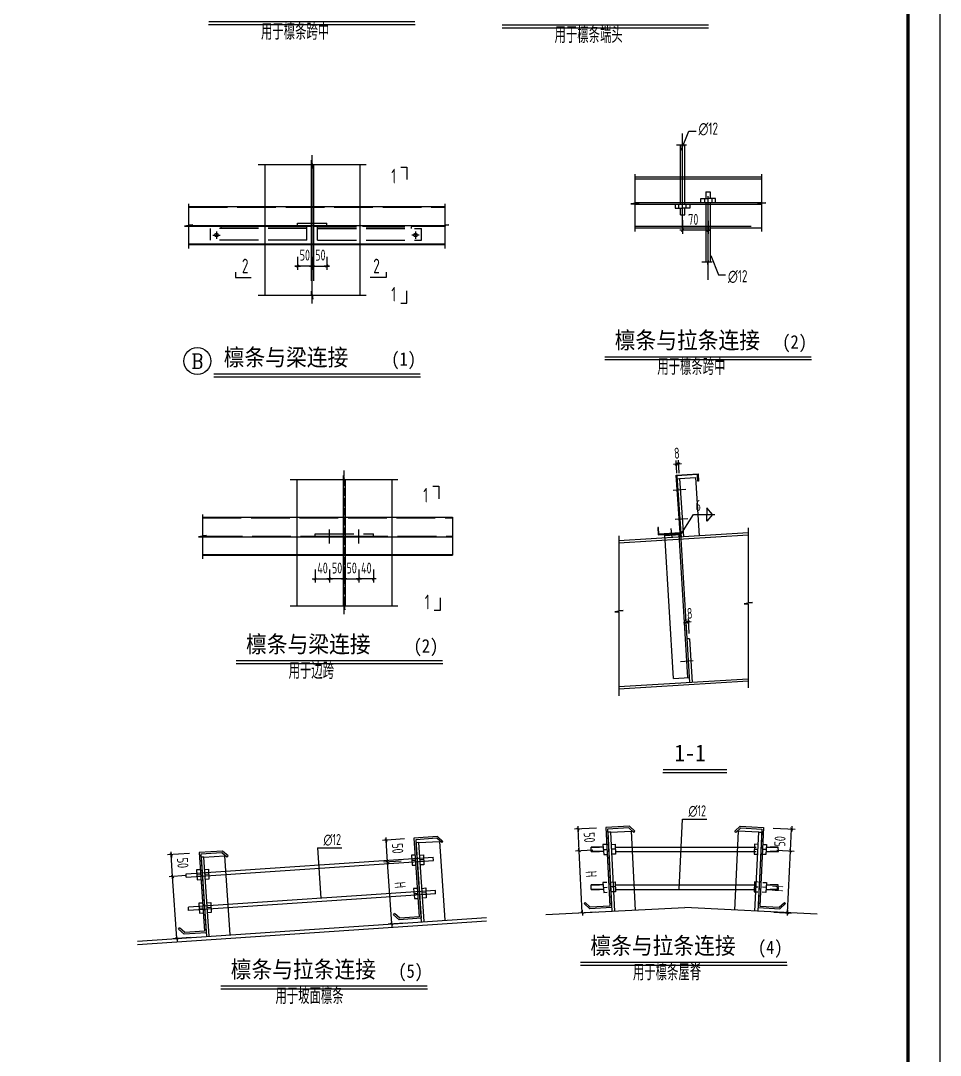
# Model space of a CAD drawing. Extents: x 899043 to 2598688, y -137197 to 211789.
# Drawn here: x 1583133 to 1625793, y 88160 to 136138 of the extents above; entities that cross this region are included whole.
import ezdxf
from ezdxf.enums import TextEntityAlignment as Align

# ---------------------------------------------------------------- set-up
doc = ezdxf.new("R2010")
doc.units = 0
doc.header["$LTSCALE"] = 1500
doc.header["$MEASUREMENT"] = 0
for name, pattern in [('2', [16, 12.5, -1.5, 0.5, -1.5]), ('ACAD_ISO02W100', [15, 12, -3]), ('ACAD_ISO04W100', [30.5, 24, -3, 0.5, -3]), ('CONTINOUS', [0])]:
    doc.linetypes.add(name, pattern=pattern)
for name, color, linetype in [('00-tk', 151, 'Continuous'), ('AXIS', 3, 'Continuous'), ('AXIS_TEXT', 7, 'Continuous'), ('BASE_SING_DIM', 3, 'Continuous'), ('DIM', 3, 'Continuous'), ('PUB_DIM', 3, 'Continuous'), ('TEXT', 7, 'Continuous'), ('文字', 7, 'Continuous')]:
    doc.layers.add(name, color=color, linetype=linetype)
doc.layers.add('钢板标注', color=9, linetype='Continuous', lineweight=18)
doc.styles.add('-黑体', font='simhei.ttf', dxfattribs={"width": 0.8})
doc.styles.add('_TCH_AXIS', font='COMPLEX', dxfattribs={"bigfont": 'GBCBIG'})
doc.styles.add('COMPLEX', font='COMPLEX')
doc.styles.add('TSSD_Norm', font='Tssdeng.shx', dxfattribs={"bigfont": 'hztxt.shx'})

# ---------------------------------------------------------------- blocks, each defined once
blk = doc.blocks.new('A$C16496DF1')
at = {"layer": '00-tk', "linetype": 'Continuous'}
blk.add_line((178350, 126150), (0, 126150), dxfattribs=at)
at = {"layer": '00-tk', "const_width": 150}
blk.add_lwpolyline([(3750, 124650), (176850, 124650), (176850, 1500), (3750, 1500)], close=True, dxfattribs=at)
blk = doc.blocks.new('_AXISO')
blk.add_circle((0, 0), 0.5)
at = {"layer": 'AXIS_TEXT', "style": 'COMPLEX', "width": 1.041667}
blk.add_attdef('A', text='', height=0.56, dxfattribs=at).set_placement((-0.25, -0.28), (0.25, -0.28), align=Align.FIT)

msp = doc.modelspace()

# ---------------------------------------------------------------- linework, layer by layer
for p, q in [((1613733.7, 127627), (1613733.7, 130387.9)), ((1613937, 127627), (1613937, 130387.9)), ((1596628.7, 129663.4), (1596688.2, 129282)), ((1596628.7, 129472.7), (1596628.7, 129663.4)), ((1594155.1, 129472.7), (1596628.7, 129472.7)), ((1594456.6, 129472.7), (1594456.6, 123407.9)), ((1596688.2, 129472.7), (1599152.2, 129472.7)), ((1596688.2, 129282), (1596688.2, 129472.7)), ((1598860.3, 129472.7), (1598860.3, 123407.9)), ((1611624.9, 129019.3), (1611624.9, 127698.2)), ((1611624.9, 128897.3), (1617503.3, 128897.3)), ((1611624.9, 128812.6), (1617503.3, 128812.6)), ((1617503.3, 129019.3), (1617503.3, 127698.2)), ((1614919.3, 128200.3), (1614919.3, 127898.5)), ((1614919.3, 128200.3), (1615122.6, 128200.3)), ((1614936.3, 128200.3), (1615105.6, 128200.3)), ((1615122.6, 128200.3), (1615122.6, 127898.5)), ((1590925.2, 127643.6), (1590925.2, 126664.3)), ((1602808.2, 127643.6), (1602808.2, 126664.3)), ((1611815.7, 127698.2), (1611434.2, 127638.6)), ((1611434.2, 127638.6), (1611624.9, 127638.6)), ((1611624.9, 127711.7), (1617503.3, 127711.7)), ((1611624.9, 127698.2), (1611815.7, 127698.2)), ((1611624.9, 127638.6), (1611624.9, 126354.9)), ((1611624.9, 127627), (1617503.3, 127627)), ((1613490.8, 127627), (1613490.8, 127440.2)), ((1613663.1, 127440.2), (1613663.1, 127627)), ((1614007.6, 127440.2), (1614007.6, 127627)), ((1614179.8, 127627), (1614179.8, 127440.2)), ((1614676.4, 127898.5), (1615020.9, 127898.5)), ((1614676.4, 127711.7), (1614676.4, 127898.5)), ((1614848.7, 127898.5), (1614848.7, 127711.7)), ((1614919.3, 127711.7), (1614919.3, 124950.7)), ((1615365.5, 127898.5), (1615020.9, 127898.5)), ((1615122.6, 127711.7), (1615122.6, 124950.7)), ((1615193.2, 127898.5), (1615193.2, 127711.7)), ((1615365.5, 127711.7), (1615365.5, 127898.5)), ((1617694, 127698.2), (1617312.5, 127638.6)), ((1617312.5, 127638.6), (1617503.3, 127638.6)), ((1617503.3, 127698.2), (1617694, 127698.2)), ((1617503.3, 127638.6), (1617503.3, 126354.9)), ((1590925.2, 127521.6), (1602808.2, 127521.6)), ((1613490.8, 127440.2), (1613835.3, 127440.2)), ((1613733.7, 127138.3), (1613733.7, 127440.2)), ((1614179.8, 127440.2), (1613835.3, 127440.2)), ((1613937, 127138.3), (1613937, 127440.2)), ((1591115.9, 126664.3), (1590734.4, 126604.7)), ((1590925.2, 126664.3), (1591115.9, 126664.3)), ((1596658.5, 126297.9), (1596658.5, 126954.6)), ((1602998.9, 126664.3), (1602617.4, 126604.7)), ((1602808.2, 126664.3), (1602998.9, 126664.3)), ((1613733.7, 127138.3), (1613937, 127138.3)), ((1590734.4, 126604.7), (1590925.2, 126604.7)), ((1590925.2, 126642.6), (1602860.1, 126642.6)), ((1590925.2, 126604.7), (1590925.2, 125581.8)), ((1592416.8, 126574.9), (1592416.8, 126501.3)), ((1601239.6, 126574.9), (1601239.6, 126501.3)), ((1602617.4, 126604.7), (1602808.2, 126604.7)), ((1602808.2, 126604.7), (1602808.2, 125581.8)), ((1611624.9, 126526), (1617503.3, 126526)), ((1613962.4, 126417), (1613708.3, 126417)), ((1614893.9, 126417), (1615148, 126417)), ((1590925.2, 125797.5), (1602808.2, 125797.5)), ((1590925.2, 125763.7), (1602808.2, 125763.7)), ((1595853.9, 124759.9), (1596108, 124759.9)), ((1596108, 124759.9), (1595853.9, 124759.9)), ((1596531.4, 124759.9), (1596785.5, 124759.9)), ((1596785.5, 124759.9), (1596531.4, 124759.9)), ((1597463, 124759.9), (1597208.9, 124759.9)), ((1597208.9, 124759.9), (1597463, 124759.9)), ((1594155.1, 123407.9), (1596628.7, 123407.9)), ((1596628.7, 123598.7), (1596688.2, 123217.2)), ((1596628.7, 123407.9), (1596628.7, 123598.7)), ((1596688.2, 123407.9), (1599152.2, 123407.9)), ((1596688.2, 123217.2), (1596688.2, 123407.9)), ((1613416.6, 115570.2), (1613670.2, 115586.4)), ((1613785.1, 115593.7), (1613531.5, 115577.6)), ((1595637.6, 114863.5), (1598111.2, 114863.5)), ((1595939.1, 114863.5), (1595939.1, 109002)), ((1598090.2, 114863.5), (1598090.2, 109002)), ((1598111.2, 115054.2), (1598170.8, 114672.8)), ((1598111.2, 114863.5), (1598111.2, 115054.2)), ((1598170.8, 114863.5), (1600634.7, 114863.5)), ((1598170.8, 114672.8), (1598170.8, 114863.5)), ((1598191.8, 114863.5), (1598191.8, 109002)), ((1600342.9, 114863.5), (1600342.9, 109002)), ((1613541.9, 115062.1), (1614555.9, 115129.6)), ((1613719.8, 112391.9), (1613541.9, 115062.1)), ((1614524.3, 115093.6), (1613577.9, 115030.5)), ((1613577.9, 115030.5), (1613755.8, 112360.3)), ((1613600.3, 114899.3), (1613701.8, 114904.3)), ((1613701.8, 114904.7), (1613874.2, 112200.9)), ((1614433.3, 114951.3), (1614605.9, 112244.9)), ((1614544.6, 114789.4), (1614524.3, 115093.6)), ((1614578.4, 114791.6), (1614544.6, 114789.4)), ((1614555.9, 115129.6), (1614578.4, 114791.6)), ((1613404, 114373.9), (1613991.8, 114413)), ((1591567.2, 113237.6), (1591567.2, 112258.3)), ((1613681.6, 112190.6), (1614347.4, 113239.9)), ((1614347.4, 113239.9), (1615338.2, 113239.9)), ((1614959.6, 113549.1), (1614959.6, 113239.9)), ((1615228.5, 113239.9), (1614959.6, 113549.1)), ((1615228.5, 113239.9), (1614959.6, 112930.8)), ((1614959.6, 112930.8), (1614959.6, 113239.9)), ((1591567.2, 113115.6), (1603157, 113115.6)), ((1603157, 113115.6), (1603157, 111357.7)), ((1613494.1, 113021.9), (1614081.8, 113061)), ((1597463.5, 111891.9), (1597463.5, 112548.7)), ((1598818.5, 111891.9), (1598818.5, 112548.7)), ((1616882.4, 112384.1), (1610887.6, 112017.5)), ((1616882.4, 112282.4), (1610887.6, 111915.8)), ((1612719.3, 112630.8), (1612685.5, 112628.5)), ((1612685.5, 112628.5), (1612708, 112290.5)), ((1612708, 112290.5), (1613755.8, 112360.3)), ((1612739.6, 112326.6), (1612719.3, 112630.8)), ((1613719.8, 112391.9), (1612739.6, 112326.6)), ((1613288.4, 112592.8), (1613334.1, 112167.1)), ((1613753.9, 112360.2), (1613764.5, 112193.6)), ((1616882.4, 112623), (1616882.4, 109158.1)), ((1591757.9, 112258.3), (1591376.4, 112198.8)), ((1591376.4, 112198.8), (1591567.2, 112198.8)), ((1591402.1, 112202.8), (1598809.1, 112202.8)), ((1591567.2, 112258.3), (1591757.9, 112258.3)), ((1591567.2, 112198.8), (1591567.2, 111175.8)), ((1596786, 112236.7), (1599496, 112236.7)), ((1596786, 112236.7), (1599496, 112236.7)), ((1596786, 112236.7), (1599496, 112236.7)), ((1597598.3, 112202.8), (1603157, 112202.8)), ((1610887.6, 112256.4), (1610887.6, 108791.5)), ((1591567.2, 111391.6), (1603157, 111391.6)), ((1591567.2, 111357.7), (1603157, 111357.7)), ((1596659, 110248.1), (1596913, 110248.1)), ((1597336.5, 110248.1), (1597590.5, 110248.1)), ((1597590.5, 110248.1), (1597336.5, 110248.1)), ((1598014, 110248.1), (1598268, 110248.1)), ((1598268, 110248.1), (1598014, 110248.1)), ((1598945.5, 110248.1), (1598691.5, 110248.1)), ((1598691.5, 110248.1), (1598945.5, 110248.1)), ((1599623, 110248.1), (1599369, 110248.1)), ((1595637.6, 109002), (1598111.2, 109002)), ((1598111.2, 109192.7), (1598170.8, 108811.2)), ((1598111.2, 109002), (1598111.2, 109192.7)), ((1598170.8, 109002), (1600634.7, 109002)), ((1598170.8, 108811.2), (1598170.8, 109002)), ((1617073.2, 109158.1), (1616691.7, 109098.6)), ((1616691.7, 109098.6), (1616882.4, 109098.6)), ((1616882.4, 109158.1), (1617073.2, 109158.1)), ((1616882.4, 109098.6), (1616882.4, 105202.6)), ((1611078.4, 108791.5), (1610696.9, 108732)), ((1610696.9, 108732), (1610887.6, 108732)), ((1610887.6, 108791.5), (1611078.4, 108791.5)), ((1610887.6, 108732), (1610887.6, 104836)), ((1613879.3, 108235.8), (1614132.9, 108251.3)), ((1614242.6, 108258), (1613989, 108242.5)), ((1614163.3, 107474.2), (1614053.6, 107467.5)), ((1614163.3, 107474.2), (1614287, 105450.4)), ((1613737.4, 106425.3), (1614325.1, 106464.4)), ((1616882.4, 105609.1), (1610887.6, 105242.5)), ((1616882.4, 105507.4), (1610887.6, 105140.8)), ((1608980.4, 98782.8), (1608993.1, 98529.1)), ((1611373, 98780.2), (1610281.9, 98725.7)), ((1610281.9, 98725.7), (1610464.2, 95080.2)), ((1611345.3, 98702.5), (1610361.9, 98653.4)), ((1610361.9, 98653.4), (1610544.1, 95007.9)), ((1610504.4, 98514.8), (1610369.1, 98508.1)), ((1610369.1, 98508.1), (1610552.6, 94838.7)), ((1610504.4, 98514.8), (1611457.9, 98556.7)), ((1610687.8, 94845.5), (1610504.4, 98514.8)), ((1610687.8, 94845.5), (1610504.4, 98514.8)), ((1611573.1, 98496.4), (1611345.3, 98702.5)), ((1611624.2, 98553), (1611373, 98780.2)), ((1611457.9, 98556.7), (1611641.1, 94893.2)), ((1616422.2, 98556.7), (1616239, 94893.2)), ((1616255.9, 98553), (1616507.1, 98780.2)), ((1616307.1, 98496.4), (1616534.9, 98702.5)), ((1617375.8, 98514.8), (1616422.2, 98556.7)), ((1616507.1, 98780.2), (1617598.2, 98725.7)), ((1616534.9, 98702.5), (1617518.3, 98653.4)), ((1617192.2, 94843.1), (1617375.8, 98514.8)), ((1617511, 98508.1), (1617327.5, 94836.4)), ((1617518.3, 98653.4), (1617336, 95007.9)), ((1617375.8, 98514.8), (1617511, 98508.1)), ((1617598.2, 98725.7), (1617416, 95080.2)), ((1618899.8, 98782.8), (1618887.1, 98529.1)), ((1600074.1, 98264.5), (1600091.2, 98011)), ((1602466.5, 98303.7), (1601376.5, 98230.1)), ((1601376.5, 98230.1), (1601622.3, 94588.4)), ((1602440.1, 98225.5), (1601457.7, 98159.2)), ((1601457.7, 98159.2), (1601703.5, 94517.5)), ((1601602.6, 98023.2), (1601467.5, 98014.1)), ((1601467.5, 98014.1), (1601714.9, 94348.5)), ((1601602.6, 98023.2), (1602555.3, 98081.7)), ((1601850, 94357.6), (1601602.6, 98023.2)), ((1601850, 94357.6), (1601602.6, 98023.2)), ((1602671.4, 98023.4), (1602440.1, 98225.5)), ((1602721.6, 98080.8), (1602466.5, 98303.7)), ((1602555.3, 98081.7), (1602802.3, 94421.9)), ((1610321.8, 97929.3), (1610143.5, 97929.3)), ((1610143.5, 97929.3), (1610177.6, 97466.7)), ((1610531.3, 97939.8), (1610708.6, 97957.6)), ((1610708.6, 97957.6), (1610720.8, 97493.9)), ((1617171.6, 97957.6), (1617159.4, 97493.9)), ((1617348.9, 97939.8), (1617171.6, 97957.6)), ((1617558.4, 97929.3), (1617736.6, 97929.3)), ((1617736.6, 97929.3), (1617702.5, 97466.7)), ((1590104.9, 97591.5), (1590122, 97338)), ((1592497.3, 97630.6), (1591407.3, 97557)), ((1591407.3, 97557), (1591653.1, 93915.3)), ((1592470.9, 97552.5), (1591488.5, 97486.1)), ((1591488.5, 97486.1), (1591734.3, 93844.4)), ((1591633.4, 97350.1), (1592586.1, 97408.6)), ((1592702.2, 97350.4), (1592470.9, 97552.5)), ((1592752.4, 97407.8), (1592497.3, 97630.6)), ((1592586.1, 97408.6), (1592833.1, 93748.8)), ((1601434.1, 97434.8), (1601255.8, 97434.8)), ((1601255.8, 97434.8), (1601289.9, 96972.2)), ((1601643.6, 97445.2), (1601820.9, 97463)), ((1601820.9, 97463), (1601833.1, 96999.4)), ((1609043.8, 97514.1), (1609031.1, 97767.8)), ((1609043.8, 97514.1), (1609031.1, 97767.8)), ((1609598.5, 97607), (1609601.5, 97810.3)), ((1609598.5, 97607), (1609601.5, 97810.3)), ((1609598.5, 97607), (1609983.9, 97607)), ((1610167.3, 97607), (1609598.5, 97607)), ((1609601.5, 97810.3), (1609986.9, 97810.3)), ((1610152.3, 97810.3), (1609601.5, 97810.3)), ((1610160.6, 97698), (1610332.9, 97706.6)), ((1610177.6, 97466.7), (1610344.5, 97475.1)), ((1610714.7, 97725.7), (1610542.4, 97717.1)), ((1610720.8, 97493.9), (1610554, 97485.6)), ((1610712.5, 97810.3), (1617254, 97810.3)), ((1610717.8, 97607), (1617248.6, 97607)), ((1617159.4, 97493.9), (1617326.2, 97485.6)), ((1617165.5, 97725.7), (1617337.8, 97717.1)), ((1617702.5, 97466.7), (1617535.7, 97475.1)), ((1617719.6, 97698), (1617547.3, 97706.6)), ((1617712.9, 97607), (1618281.6, 97607)), ((1617727.9, 97810.3), (1618278.7, 97810.3)), ((1618278.7, 97810.3), (1617893.3, 97810.3)), ((1618281.6, 97607), (1617896.3, 97607)), ((1618281.6, 97607), (1618278.7, 97810.3)), ((1618281.6, 97607), (1618278.7, 97810.3)), ((1618836.4, 97514.1), (1618849, 97767.8)), ((1618836.4, 97514.1), (1618849, 97767.8)), ((1591633.4, 97350.1), (1591498.3, 97341)), ((1591498.3, 97341), (1591745.7, 93675.4)), ((1591880.8, 93684.5), (1591633.4, 97350.1)), ((1591880.8, 93684.5), (1591633.4, 97350.1)), ((1600159.7, 96997.1), (1600142.6, 97250.6)), ((1600159.7, 96997.1), (1600142.6, 97250.6)), ((1601272.9, 97203.5), (1601445.2, 97212.1)), ((1601289.9, 96972.2), (1601456.8, 96980.6)), ((1601827, 97231.2), (1601654.7, 97222.6)), ((1601833.1, 96999.4), (1601666.3, 96991)), ((1590190.5, 96324), (1590173.4, 96577.5)), ((1590190.5, 96324), (1590173.4, 96577.5)), ((1591464.9, 96761.7), (1591286.6, 96761.7)), ((1591286.6, 96761.7), (1591320.8, 96299.2)), ((1591303.7, 96530.4), (1591476, 96539.1)), ((1591674.4, 96772.2), (1591851.7, 96790)), ((1591857.8, 96558.1), (1591685.5, 96549.5)), ((1591851.7, 96790), (1591863.9, 96326.3)), ((1591320.8, 96299.2), (1591487.6, 96307.5)), ((1591863.9, 96326.3), (1591697.1, 96318)), ((1609598.5, 95855.2), (1609601.5, 96058.5)), ((1609598.5, 95855.2), (1609601.5, 96058.5)), ((1609601.5, 96058.5), (1609986.9, 96058.5)), ((1610152.3, 96058.5), (1609601.5, 96058.5)), ((1610321.8, 96177.5), (1610143.5, 96177.5)), ((1610143.5, 96177.5), (1610177.6, 95714.9)), ((1610531.3, 96187.9), (1610708.6, 96205.7)), ((1610714.7, 95973.9), (1610542.4, 95965.3)), ((1610708.6, 96205.7), (1610720.8, 95742.1)), ((1610712.5, 96058.5), (1617254, 96058.5)), ((1617171.6, 96205.7), (1617159.4, 95742.1)), ((1617165.5, 95973.9), (1617337.8, 95965.3)), ((1617348.9, 96187.9), (1617171.6, 96205.7)), ((1617558.4, 96177.5), (1617736.6, 96177.5)), ((1617736.6, 96177.5), (1617702.5, 95714.9)), ((1617727.9, 96058.5), (1618278.7, 96058.5)), ((1618278.7, 96058.5), (1617893.3, 96058.5)), ((1618281.6, 95855.2), (1618278.7, 96058.5)), ((1618281.6, 95855.2), (1618278.7, 96058.5)), ((1601538.3, 95890.8), (1601360.1, 95890.8)), ((1601360.1, 95890.8), (1601394.2, 95428.3)), ((1601377.1, 95659.6), (1601549.4, 95668.2)), ((1601747.8, 95901.3), (1601925.1, 95919.1)), ((1601931.3, 95687.3), (1601758.9, 95678.7)), ((1601925.1, 95919.1), (1601937.4, 95455.4)), ((1609598.5, 95855.2), (1609983.9, 95855.2)), ((1610167.3, 95855.2), (1609598.5, 95855.2)), ((1610160.6, 95946.2), (1610332.9, 95954.8)), ((1610177.6, 95714.9), (1610344.5, 95723.3)), ((1610720.8, 95742.1), (1610554, 95733.7)), ((1610717.8, 95855.2), (1617248.6, 95855.2)), ((1617159.4, 95742.1), (1617326.2, 95733.7)), ((1617702.5, 95714.9), (1617535.7, 95723.3)), ((1617719.6, 95946.2), (1617547.3, 95954.8)), ((1617712.9, 95855.2), (1618281.6, 95855.2)), ((1618281.6, 95855.2), (1617896.3, 95855.2)), ((1591569.1, 95217.8), (1591390.9, 95217.8)), ((1591390.9, 95217.8), (1591425, 94755.2)), ((1591778.6, 95228.3), (1591956, 95246)), ((1591962.1, 95014.2), (1591789.7, 95005.6)), ((1591956, 95246), (1591968.2, 94782.4)), ((1601394.2, 95428.3), (1601561, 95436.6)), ((1601937.4, 95455.4), (1601770.5, 95447.1)), ((1607489.5, 94685.6), (1613940.1, 95008.1)), ((1609529.2, 94957.1), (1609268.5, 95193)), ((1609556.9, 95034.8), (1609319.7, 95249.5)), ((1610544.1, 95007.9), (1609529.2, 94957.1)), ((1610464.2, 95080.2), (1609556.9, 95034.8)), ((1620080.3, 94701.1), (1613940.1, 95008.1)), ((1617336, 95007.9), (1618351, 94957.1)), ((1617416, 95080.2), (1618323.3, 95034.8)), ((1618323.3, 95034.8), (1618560.5, 95249.5)), ((1618351, 94957.1), (1618611.6, 95193)), ((1588548.3, 93459.5), (1604735.9, 94552.4)), ((1591407.9, 94986.5), (1591580.2, 94995.1)), ((1591425, 94755.2), (1591591.8, 94763.6)), ((1591968.2, 94782.4), (1591801.3, 94774)), ((1600689.6, 94449), (1600424.9, 94680.2)), ((1600715.9, 94527.2), (1600475, 94737.6)), ((1601622.3, 94588.4), (1600715.9, 94527.2)), ((1609174.9, 94892.1), (1609187.6, 94638.3)), ((1618705.2, 94892.1), (1618692.6, 94638.3)), ((1588548.3, 93305.3), (1604738.6, 94398.4)), ((1590746.8, 93854.1), (1590505.8, 94064.6)), ((1600336.5, 94377.8), (1600353.6, 94124.3)), ((1601703.5, 94517.5), (1600689.6, 94449)), ((1590367.3, 93704.7), (1590384.5, 93451.2)), ((1590720.4, 93776), (1590455.7, 94007.2)), ((1591734.3, 93844.4), (1590720.4, 93776)), ((1591653.1, 93915.3), (1590746.8, 93854.1))]:
    msp.add_line(p, q)
at = {"linetype": 'ACAD_ISO02W100', "ltscale": 0.3}
for p, q in [((1596607.7, 129472.7), (1596607.7, 123407.9)), ((1596709.3, 129472.7), (1596709.3, 123407.9)), ((1611624.9, 126610.7), (1617503.3, 126610.7))]:
    msp.add_line(p, q, dxfattribs=at)
at = {"linetype": 'ACAD_ISO02W100', "ltscale": 0.1}
for p, q in [((1590925.2, 127487.7), (1602808.2, 127487.7)), ((1595981, 126642.6), (1595981, 126744.2)), ((1595981, 126744.2), (1597336, 126744.2)), ((1597336, 126642.6), (1597336, 126744.2)), ((1590925.2, 126608.7), (1596573.8, 126608.7)), ((1591936, 125954.4), (1591936, 126501.3)), ((1596408.9, 126501.3), (1591936, 126501.3)), ((1596408.9, 126574.9), (1592416.8, 126574.9)), ((1595981, 126642.6), (1597336, 126642.6)), ((1596408.9, 125954.4), (1596408.9, 126574.9)), ((1596743.2, 126608.7), (1602643.1, 126608.7)), ((1596908.1, 125954.4), (1596908.1, 126574.9)), ((1596908.1, 126574.9), (1601239.6, 126574.9)), ((1596908.1, 126501.3), (1601720.5, 126501.3)), ((1601720.5, 125954.4), (1601720.5, 126501.3)), ((1596408.9, 125954.4), (1591936, 125954.4)), ((1596908.1, 125954.4), (1601720.5, 125954.4)), ((1591567.2, 113081.7), (1603157, 113081.7)), ((1596786, 112236.7), (1596786, 112338.3)), ((1596786, 112338.3), (1599496, 112338.3)), ((1599496, 112236.7), (1599496, 112338.3)), ((1591619.1, 112236.7), (1603157, 112236.7))]:
    msp.add_line(p, q, dxfattribs=at)
at = {"color": 1}
for p, q in [((1592042.5, 126194.3), (1592381.2, 126194.3)), ((1592211.8, 126363.7), (1592211.8, 126024.9)), ((1601614, 126194.3), (1601275.3, 126194.3)), ((1601444.7, 126363.7), (1601444.7, 126024.9))]:
    msp.add_line(p, q, dxfattribs=at)
at = {"color": 1, "linetype": 'ACAD_ISO04W100', "ltscale": 0.01}
msp.add_line((1598141, 108615.2), (1598141, 115281.6), dxfattribs=at)
at = {"linetype": '2'}
for p, q in [((1613586.8, 114897.3), (1613701.8, 114904.7)), ((1613701.8, 114904.7), (1614433.3, 114951.3)), ((1613416.1, 105631.4), (1613007.7, 112310.5)), ((1613010.4, 112265.4), (1613756.9, 112313)), ((1614088.2, 105672.5), (1613682.3, 112308.2)), ((1614177.3, 105443.7), (1613754.3, 112360.2)), ((1613416.1, 105631.4), (1614163.1, 105677)), ((1611573.1, 98496.4), (1611624.2, 98553)), ((1616307.1, 98496.4), (1616255.9, 98553)), ((1602671.4, 98023.4), (1602721.6, 98080.8)), ((1592702.2, 97350.4), (1592752.4, 97407.8)), ((1609268.5, 95193), (1609319.7, 95249.5)), ((1618611.6, 95193), (1618560.5, 95249.5)), ((1600424.9, 94680.2), (1600475, 94737.6)), ((1590455.7, 94007.2), (1590505.8, 94064.6))]:
    msp.add_line(p, q, dxfattribs=at)
at = {"const_width": 42.3}
for points in [[(1613894.6, 126476.2), (1613776, 126357.7)], [(1614961.7, 126357.7), (1615080.2, 126476.2)], [(1595921.7, 124700.7), (1596040.3, 124819.2)], [(1596040.3, 124819.2), (1595921.7, 124700.7)], [(1596599.2, 124700.7), (1596717.8, 124819.2)], [(1596717.8, 124819.2), (1596599.2, 124700.7)], [(1597395.2, 124819.2), (1597276.7, 124700.7)], [(1597276.7, 124700.7), (1597395.2, 124819.2)], [(1613488, 115515.4), (1613598.8, 115641.3)], [(1613713.7, 115648.6), (1613602.9, 115522.7)], [(1596726.7, 110188.8), (1596845.3, 110307.4)], [(1597404.2, 110188.8), (1597522.8, 110307.4)], [(1597522.8, 110307.4), (1597404.2, 110188.8)], [(1598081.7, 110188.8), (1598200.3, 110307.4)], [(1598200.3, 110307.4), (1598081.7, 110188.8)], [(1598877.8, 110307.4), (1598759.2, 110188.8)], [(1598759.2, 110188.8), (1598877.8, 110307.4)], [(1599555.3, 110307.4), (1599436.7, 110188.8)], [(1613950.5, 108180.8), (1614061.6, 108306.4)], [(1614171.4, 108313.1), (1614060.2, 108187.5)], [(1608924.6, 98712.2), (1609048.9, 98599.7)], [(1618837.2, 98718.1), (1618949.7, 98593.8)], [(1600019.5, 98192.9), (1600145.8, 98082.6)], [(1590050.3, 97519.9), (1590176.6, 97409.6)], [(1609099.6, 97584.7), (1608975.3, 97697.2)], [(1609099.6, 97584.7), (1608975.3, 97697.2)], [(1618898.9, 97578.8), (1618786.4, 97703.1)], [(1618898.9, 97578.8), (1618786.4, 97703.1)], [(1600214.3, 97068.7), (1600088, 97179)], [(1600214.3, 97068.7), (1600088, 97179)], [(1590245.1, 96395.6), (1590118.8, 96505.9)], [(1590245.1, 96395.6), (1590118.8, 96505.9)], [(1609119.1, 94821.4), (1609243.4, 94708.9)], [(1618642.7, 94827.4), (1618755.2, 94703)], [(1600282, 94306.2), (1600408.2, 94195.9)], [(1590312.8, 93633.1), (1590439, 93522.8)]]:
    msp.add_lwpolyline(points, dxfattribs=at)
at = {"color": 1}
for centre in [(1592211.8, 126194.3), (1601444.7, 126194.3)]:
    msp.add_circle(centre, 84.7, dxfattribs=at)
at = {"layer": 'AXIS'}
for p, q in [((1613835.3, 126563.1), (1613835.3, 130907.2)), ((1596658.5, 123017.9), (1596658.5, 129895.9)), ((1615020.9, 124120.2), (1615020.9, 128006.8))]:
    msp.add_line(p, q, dxfattribs=at)
at = {"layer": 'AXIS', "linetype": 'ByBlock'}
for p, q in [((1613835.3, 126884.3), (1613835.3, 126247.6)), ((1615020.9, 126853), (1615020.9, 126247.6)), ((1615020.1, 126417), (1613836.2, 126417)), ((1595980.1, 124759.9), (1595979.3, 124759.9)), ((1595981, 125195), (1595981, 124590.6)), ((1595981, 125195), (1595981, 124590.6)), ((1596658.5, 124759.9), (1595981, 124759.9)), ((1595981.8, 124759.9), (1595982.7, 124759.9)), ((1596657.6, 124759.9), (1596656.8, 124759.9)), ((1596658.5, 125195), (1596658.5, 124590.6)), ((1596658.5, 125195), (1596658.5, 124590.6)), ((1596658.5, 124759.9), (1597336, 124759.9)), ((1596659.3, 124759.9), (1596660.2, 124759.9)), ((1597335.1, 124759.9), (1597334.3, 124759.9)), ((1597336, 125195), (1597336, 124590.6)), ((1597336, 125195), (1597336, 124590.6)), ((1597336.8, 124759.9), (1597337.7, 124759.9)), ((1613570.7, 115150.6), (1613532.6, 115747.4)), ((1613685.6, 115157.9), (1613647.5, 115754.7)), ((1613542.5, 115578.3), (1613541.7, 115578.2)), ((1613543.4, 115578.3), (1613658.3, 115585.7)), ((1613659.2, 115585.7), (1613660, 115585.8)), ((1596786, 110683.2), (1596786, 110078.8)), ((1597463.5, 110683.2), (1597463.5, 110078.8)), ((1597463.5, 110683.2), (1597463.5, 110078.8)), ((1598141, 110683.2), (1598141, 110078.8)), ((1598141, 110683.2), (1598141, 110078.8)), ((1598818.5, 110683.2), (1598818.5, 110078.8)), ((1598818.5, 110683.2), (1598818.5, 110078.8)), ((1599496, 110683.2), (1599496, 110078.8)), ((1596785.2, 110248.1), (1596784.3, 110248.1)), ((1596786, 110248.1), (1597463.5, 110248.1)), ((1597462.7, 110248.1), (1597461.8, 110248.1)), ((1598141, 110248.1), (1597463.5, 110248.1)), ((1597464.3, 110248.1), (1597465.2, 110248.1)), ((1598140.1, 110248.1), (1598139.3, 110248.1)), ((1598141, 110248.1), (1598818.5, 110248.1)), ((1598141.8, 110248.1), (1598142.7, 110248.1)), ((1598817.6, 110248.1), (1598816.8, 110248.1)), ((1599496, 110248.1), (1598818.5, 110248.1)), ((1598819.3, 110248.1), (1598820.2, 110248.1)), ((1599496.8, 110248.1), (1599497.7, 110248.1)), ((1614038, 107721.1), (1613995.8, 108412.6)), ((1614005.2, 108243.5), (1614004.4, 108243.5)), ((1614006.1, 108243.6), (1614115.8, 108250.3)), ((1614147.8, 107727.8), (1614105.5, 108419.4)), ((1614116.6, 108250.3), (1614117.5, 108250.4)), ((1609841.1, 98698.7), (1608817.6, 98647.5)), ((1608986.7, 98656.8), (1608986.6, 98657.6)), ((1609037.5, 97641), (1608986.7, 98655.9)), ((1618039.1, 98698.7), (1619062.6, 98647.5)), ((1618842.7, 97641), (1618893.4, 98655.9)), ((1618893.5, 98656.8), (1618893.5, 98657.6)), ((1600936.2, 98195.4), (1599913.7, 98126.4)), ((1600082.6, 98138.6), (1600082.6, 98139.5)), ((1600151.1, 97123.8), (1600082.7, 98137.8)), ((1590967, 97522.3), (1589944.5, 97453.3)), ((1590113.4, 97465.6), (1590113.4, 97466.4)), ((1590181.9, 96450.8), (1590113.5, 97464.7)), ((1609668.6, 97672.5), (1608868.3, 97632.5)), ((1609668.6, 97672.5), (1608868.3, 97632.5)), ((1609037.5, 97640.1), (1609037.6, 97639.3)), ((1609181.2, 94766), (1609037.5, 97640.1)), ((1618211.6, 97672.5), (1619011.9, 97632.5)), ((1618211.6, 97672.5), (1619011.9, 97632.5)), ((1618698.9, 94766), (1618842.7, 97640.1)), ((1618842.7, 97640.1), (1618842.6, 97639.3)), ((1600781.6, 97166.4), (1599982.1, 97112.4)), ((1600781.6, 97166.4), (1599982.1, 97112.4)), ((1600151.2, 97123), (1600151.2, 97122.2)), ((1600345, 94251.9), (1600151.2, 97123)), ((1590812.4, 96493.3), (1590013, 96439.4)), ((1590812.4, 96493.3), (1590013, 96439.4)), ((1590182, 96449.9), (1590182.1, 96449.1)), ((1590375.8, 93578.8), (1590182, 96449.9)), ((1609812.4, 94796.7), (1609012.1, 94756.7)), ((1618067.8, 94796.7), (1618868.1, 94756.7)), ((1600975.5, 94293.6), (1600176.1, 94239.6)), ((1591006.3, 93620.5), (1590206.9, 93566.5))]:
    msp.add_line(p, q, dxfattribs=at)
at = {"layer": 'BASE_SING_DIM', "color": 0}
for p, q in [((1590805.6, 96579.2), (1602267, 97353)), ((1590816.8, 96414.5), (1602278.2, 97188.3)), ((1602371.3, 95808.3), (1590909.9, 95034.5)), ((1602382.5, 95643.6), (1590921.1, 94869.8))]:
    msp.add_line(p, q, dxfattribs=at)
at = {"layer": 'BASE_SING_DIM', "color": 4}
for p, q in [((1602278.2, 97188.3), (1602267, 97353)), ((1590816.8, 96414.5), (1590805.6, 96579.2)), ((1602382.5, 95643.6), (1602371.3, 95808.3)), ((1590921.1, 94869.8), (1590909.9, 95034.5))]:
    msp.add_line(p, q, dxfattribs=at)
at = {"layer": 'DIM'}
for p, q in [((1591846.2, 135961.9), (1601431.3, 135961.9)), ((1605461, 135810.5), (1615046.1, 135810.5)), ((1610228.1, 120419.4), (1619813.2, 120419.4)), ((1592091.2, 119627.3), (1601676.3, 119627.3)), ((1593125, 106323), (1602710, 106323)), ((1612928.2, 101281.4), (1615894.2, 101281.4)), ((1609098.9, 92341.7), (1618683.9, 92341.7)), ((1592414.9, 91244.2), (1602000, 91244.2))]:
    msp.add_line(p, q, dxfattribs=at)
at = {"layer": 'DIM', "const_width": 62.2}
for points in [[(1591846.2, 136092.6), (1601431.3, 136092.6)], [(1605461, 135941.1), (1615046.1, 135941.1)], [(1610228.1, 120550.1), (1619813.2, 120550.1)], [(1592091.2, 119758), (1601676.3, 119758)], [(1593125, 106453.7), (1602710, 106453.7)], [(1612928.2, 101412), (1615894.2, 101412)], [(1592414.9, 91374.9), (1602000, 91374.9)]]:
    msp.add_lwpolyline(points, dxfattribs=at)
at = {"layer": 'DIM', "const_width": 62.2, "elevation": 0}
msp.add_lwpolyline([(1609098.9, 92472.4), (1618683.9, 92472.4)], dxfattribs=at)
at = {"layer": 'PUB_DIM'}
for p, q in [((1613777, 130127.3), (1614131.9, 131019.6)), ((1614131.9, 131019.6), (1614463.4, 131019.6)), ((1613550, 130387.9), (1613818.4, 130387.9)), ((1613818.4, 130271.4), (1613838.6, 130461.4)), ((1613818.4, 130387.9), (1613818.4, 130271.4)), ((1613838.6, 130461.4), (1613838.6, 130385.5)), ((1613838.6, 130385.5), (1614020.2, 130385.5)), ((1600762.5, 129345), (1601049.7, 129345)), ((1601049.7, 129345), (1601049.7, 128770.9)), ((1615141.4, 125242.4), (1615496.2, 124350.1)), ((1614735.6, 124950.7), (1615004, 124950.7)), ((1615004, 124834.2), (1615024.3, 125024.2)), ((1615004, 124950.7), (1615004, 124834.2)), ((1615024.3, 125024.2), (1615024.3, 124948.3)), ((1615024.3, 124948.3), (1615205.8, 124948.3)), ((1593098.7, 124474.1), (1593098.7, 124223.5)), ((1600080, 124474.1), (1600080, 124223.5)), ((1615496.2, 124350.1), (1615827.8, 124350.1)), ((1593098.7, 124223.5), (1593828.1, 124223.5)), ((1600080, 124223.5), (1599350.6, 124223.5)), ((1601049.7, 123039.5), (1601049.7, 123613.5)), ((1600762.5, 123039.5), (1601049.7, 123039.5)), ((1602245, 114547.2), (1602532.2, 114547.2)), ((1602532.2, 114547.2), (1602532.2, 113973.1)), ((1602603.8, 108800.7), (1602603.8, 109374.8)), ((1602316.6, 108800.7), (1602603.8, 108800.7)), ((1613680.3, 95855.2), (1613833.4, 99112.1)), ((1613833.4, 99112.1), (1614964.9, 99112.1)), ((1596902.4, 97779.5), (1598033.9, 97779.5)), ((1596902.4, 97779.5), (1597059.7, 95449.7))]:
    msp.add_line(p, q, dxfattribs=at)

# ---------------------------------------------------------------- block references
at = {"layer": 'AXIS', "linetype": 'ByBlock'}
ref = msp.add_blockref('_AXISO', (1591327.4, 120354.1), dxfattribs=dict(at, xscale=1254.625745374709, yscale=1254.625745374709, zscale=1254.625745374709))
ref.add_attrib('A', 'B', dxfattribs={"layer": 'AXIS_TEXT', "height": 682.6, "style": '_TCH_AXIS'}).set_placement((1591051.1, 120012.8), (1591603.6, 120012.8), align=Align.FIT)
at = {"layer": '钢板标注', "color": 2, "linetype": 'ByBlock', "rotation": 270}
msp.add_blockref('A$C16496DF1', (1499643.2, 182335.4), dxfattribs=at)

# ---------------------------------------------------------------- texts
at = {"linetype": 'CONTINOUS', "style": 'TSSD_Norm', "width": 0.7}
for p in [(1614577.6, 130853.3), (1615942, 124008.3)]:
    msp.add_text('∅12', height=564.58, dxfattribs=at).set_placement(p)
at = {"style": 'TSSD_Norm', "width": 0.7}
for s, height, p in [('1', 677.5, (1600325.9, 128592.8)), ('2', 677.5, (1593391.8, 124425.3)), ('2', 677.5, (1599486.5, 124425.3)), ('1', 677.5, (1600325.9, 123114.1)), ('1', 677.5, (1601808.4, 113795)), ('6', 508.1, (1614441.4, 113403.9)), ('1', 677.5, (1601879.9, 108844.3)), ('∅12', 508.12, (1614111.7, 99245.5)), ('∅12', 508.12, (1597180.7, 97912.9))]:
    msp.add_text(s, height=height, dxfattribs=at).set_placement(p)
at = {"color": 7, "style": 'TSSD_Norm', "width": 0.7}
for s, p in [('70', (1614099.1, 126671)), ('50', (1596074.7, 125014)), ('50', (1596794.3, 125014)), ('40', (1596891.5, 110502.2)), ('50', (1597569, 110502.2)), ('50', (1598246.5, 110502.2)), ('40', (1598924, 110502.2))]:
    msp.add_text(s, height=508.12, dxfattribs=at).set_placement(p)
for s, height, rotation, p in [('8', 508.1, 3.64939, (1613458.8, 115821.5)), ('8', 508.1, 3.49961, (1614052.9, 108391.8)), ('50', 508.12, 272.86241, (1609249.4, 98489.8)), ('50', 508.12, 273.86241, (1600348.2, 97976.2)), ('50', 508.12, 87.13759, (1618597.9, 97832.5)), ('50', 508.12, 273.86241, (1590379, 97303.2)), ('H', 508.1, 272.86241, (1609338.9, 96699.1)), ('H', 508.1, 273.86241, (1600469, 96187.4)), ('H', 508.1, 87.13759, (1618492.9, 95732.4))]:
    msp.add_text(s, height=height, rotation=rotation, dxfattribs=at).set_placement(p)
at = {"layer": 'TEXT', "lineweight": 18, "style": 'TSSD_Norm', "width": 0.7}
for s, p in [('用于檩条跨中', (1594283.3, 135027.8)), ('用于檩条端头', (1607898.1, 134876.4)), ('用于檩条跨中', (1612665.2, 119485.4)), ('用于边跨', (1595562, 105388.9)), ('用于檩条屋脊', (1611535.9, 91407.7)), ('用于坡面檩条', (1594953, 90310.1))]:
    msp.add_text(s, height=752.78, dxfattribs=at).set_placement(p, align=Align.BOTTOM_LEFT)
at = {"layer": '文字', "style": '-黑体', "width": 0.9}
for s, height, p in [('檩条与拉条连接', 784.14, (1610690.6, 120929.4)), ('(2)', 627.31, (1618458.7, 120929.4)), ('檩条与梁连接', 784.14, (1592553.7, 120137.3)), ('(1)', 627.31, (1600321.8, 120137.3)), ('檩条与梁连接', 784.14, (1593587.4, 106833)), ('(2)', 627.31, (1601355.5, 106833)), ('1-1', 784.14, (1613462.6, 101791.4)), ('檩条与拉条连接', 784.14, (1609561.3, 92851.7)), ('(4)', 627.31, (1617329.5, 92851.7)), ('檩条与拉条连接', 784.14, (1592877.3, 91754.2)), ('(5)', 627.31, (1600645.5, 91754.2))]:
    msp.add_text(s, height=height, dxfattribs=at).set_placement(p)

doc.saveas('drawing.dxf')
